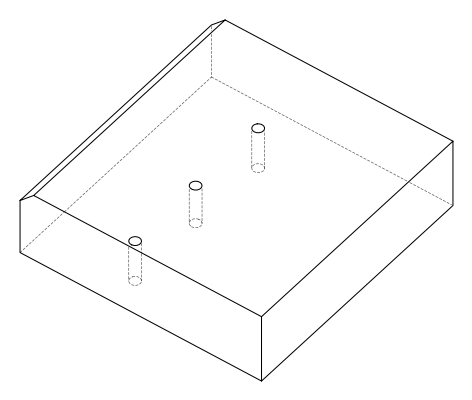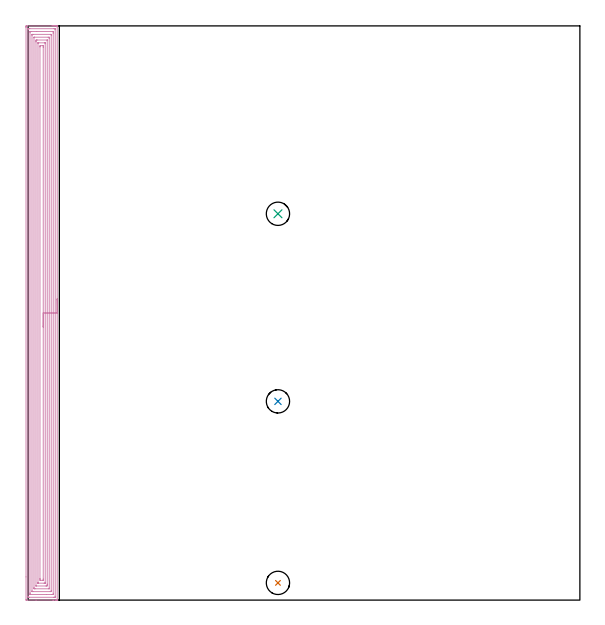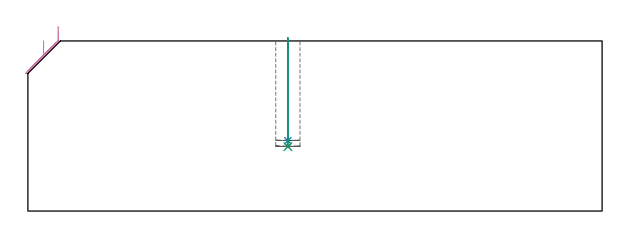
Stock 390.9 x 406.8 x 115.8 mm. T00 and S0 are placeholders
(PLAN: 4 operations, 1 tool changes, 27.3 min)
(1 INDEXABLE_INSERT_DRILL_BLIND_HOLE_FROM_SOLID | STEP1POCKET | NXT0302_004 | 0.3 min | 15304 mm3)
(2 INDEXABLE_INSERT_DRILL_BLIND_HOLE_FROM_SOLID_1 | STEP1POCKET_1 | NXT0302_004 | 0.28 min | 14450 mm3)
(3 INDEXABLE_INSERT_DRILL_BLIND_HOLE_FROM_SOLID_2 | STEP1POCKET_2 | NXT0302_004 | 0.3 min | 15325 mm3)
(4 AREA_MILL | FG_CHAMFER_SURFACE | UGT0205_001 | 26.42 min | 99343 mm3)
(TOOL NXT0302_004 | Index. Insert Drill 16.5mm [880-D1650L20-05] | D16.5 PA176 FL83 Z2)
(TOOL UGT0205_001 | Chamfer Mill 20 x 3 x 45 deg. | D20 FL50 Z2)
(OP 1 INDEXABLE_INSERT_DRILL_BLIND_HOLE_FROM_SOLID)
G17 G21 G94 G90
T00 M6
G54
G17 G0 G90 X177. Y12.2 S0 M3
G43 Z125.8 H1
G94 G81 G98 Z43.9 F250. R117.8
G80
M5
M2
(OP 2 INDEXABLE_INSERT_DRILL_BLIND_HOLE_FROM_SOLID_1)
G17 G21 G94 G90
T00 M6
G54
G17 G0 G90 X177. Y140.8 S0 M3
G43 Z125.8 H1
G94 G81 G98 Z47.9 F250. R117.8
G80
M5
M2
(OP 3 INDEXABLE_INSERT_DRILL_BLIND_HOLE_FROM_SOLID_2)
G17 G21 G94 G90
T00 M6
G54
G17 G0 G90 X177. Y273.7 S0 M3
G43 Z125.8 H1
G94 G81 G98 Z43.8 F250. R117.8
G80
M5
M2
(OP 4 AREA_MILL)
G17 G21 G94 G90
T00 M6
G54
G17 G0 G90 X20.6 Y213.4 S1061 M3
G43 Z125.8 H0
G94 G1 Y213.362 Z124.928 F250.
Y213.248 Z124.063
Y213.059 Z123.212
Y212.797 Z122.38
Y212.463 Z121.574
Y212.06 Z120.8
Y211.592 Z120.064
Y211.06 Z119.372
Y210.471 Z118.729
Y209.828 Z118.139
Y209.136 Z117.608
Y208.4 Z117.14
Y207.626 Z116.737
Y206.82 Z116.403
Y205.988 Z116.141
Y205.137 Z115.952
Y204.272 Z115.838
Y203.4 Z115.8
Y0.171
X20.597 Y0.008 Z115.788
X20.592 Y0.007 Z115.783
X20.246 Y0. Z115.445
X19.93 Z115.129
X19.255 Z114.45
X18.035 Z113.232
X17.49 Z112.685
X5.611 Z100.809
X-1.311 Y0.001 Z93.887
X-1.492 Y0.01 Z93.706
X-1.499 Y0.192 Z93.699
X-1.5 Y16.443 Z93.7
Y405.758
X-1.499 Y406.182 Z93.701
X-1.495 Y406.646 Z93.703
X-1.492 Y406.791 Z93.706
X-1.037 Y406.8 Z94.16
X16.88 Z112.076
X17.49 Z112.685
X18.035 Z113.232
X18.373 Z113.569
X18.917 Z114.114
X19.255 Z114.45
X19.93 Z115.129
X20.246 Z115.446
X20.592 Y406.793 Z115.783
X20.597 Y406.792 Z115.788
X20.6 Y406.629 Z115.8
Y203.4
X19.186 Z114.386
X19.185 Y2.198 Z114.385
Y2.096
X19.182 Y2.045 Z114.382
X19.179 Y2.024 Z114.379
X19.168 Y2.01 Z114.368
X18.77 Y2.002 Z113.97
X18.373 Y2.001 Z113.573
X17.89 Y2. Z113.09
X0.727 Y2.001 Z95.927
X0.242 Y2.003 Z95.442
X0.02 Y2.01 Z95.22
X-0.079 Y2.028 Z95.121
X-0.085 Y2.333 Z95.115
Y2.404
X-0.086 Y404.602 Z95.114
X-0.085 Y404.705 Z95.115
X-0.082 Y404.755 Z95.118
X-0.079 Y404.776 Z95.121
X-0.068 Y404.79 Z95.132
X0.33 Y404.798 Z95.53
X0.727 Y404.799 Z95.927
X1.21 Y404.8 Z96.41
X18.373 Y404.799 Z113.573
X18.858 Y404.797 Z114.058
X19.08 Y404.79 Z114.28
X19.179 Y404.772 Z114.379
X19.185 Y404.467 Z114.385
Y404.396
X19.186 Y203.4 Z114.386
X17.771 Z112.971
Y4.8
X17.769 Y4.191 Z112.969
X17.766 Y4.049 Z112.966
X17.765 Y4.021 Z112.965
X17.74 Y4.01 Z112.94
X17.675 Y4.004 Z112.875
X17.49 Y4.001 Z112.69
X16.796 Y4. Z111.996
X13.047 Z108.247
X1.61 Y4.001 Z96.81
X1.421 Y4.003 Z96.621
X1.368 Y4.006 Z96.568
X1.339 Y4.01 Z96.539
X1.335 Y4.023 Z96.535
X1.332 Y4.096 Z96.532
X1.33 Y4.191 Z96.53
X1.329 Y4.475 Z96.529
X1.328 Y5.084 Z96.528
X1.329 Y402. Z96.529
X1.331 Y402.609 Z96.531
X1.334 Y402.751 Z96.534
X1.335 Y402.78 Z96.535
X1.36 Y402.79 Z96.56
X1.425 Y402.797 Z96.625
X1.61 Y402.799 Z96.81
X2.304 Y402.8 Z97.504
X6.053 Z101.253
X17.49 Y402.799 Z112.69
X17.679 Y402.797 Z112.879
X17.732 Y402.794 Z112.932
X17.761 Y402.79 Z112.961
X17.765 Y402.777 Z112.965
X17.768 Y402.704 Z112.968
X17.77 Y402.609 Z112.97
X17.771 Y402.325 Z112.971
Y401.716
Y203.4
X16.357 Z111.557
Y6.871
X16.354 Y6.235 Z111.554
X16.35 Y6.028 Z111.55
X16.156 Y6.01 Z111.356
X15.726 Y6. Z110.926
X15.703 Z110.903
X3.352 Z98.552
X2.941 Y6.01 Z98.141
X2.749 Y6.017 Z97.949
X2.747 Y6.127 Z97.947
X2.743 Y6.616 Z97.943
Y399.929
X2.746 Y400.565 Z97.946
X2.75 Y400.772 Z97.95
X2.944 Y400.79 Z98.144
X3.374 Y400.8 Z98.574
X3.397 Z98.597
X15.748 Z110.948
X16.159 Y400.79 Z111.359
X16.35 Y400.783 Z111.55
X16.353 Y400.673 Z111.553
X16.357 Y400.184 Z111.557
Y203.4
X14.943 Z110.143
Y8.456
X14.942 Y8.255 Z110.142
X14.939 Y8.12 Z110.139
X14.936 Y8.019 Z110.136
X14.923 Y8.01 Z110.123
X14.844 Y8.006 Z110.044
X14.61 Y8.001 Z109.81
X4.905 Z100.105
X4.256 Y8.008 Z99.456
X4.171 Y8.01 Z99.371
X4.162 Y8.355 Z99.362
X4.158 Y8.557 Z99.358
X4.157 Y8.657 Z99.357
Y398.344
X4.158 Y398.546 Z99.358
X4.16 Y398.68 Z99.36
X4.164 Y398.781 Z99.364
X4.177 Y398.79 Z99.377
X4.256 Y398.794 Z99.456
X4.49 Y398.799 Z99.69
X14.195 Z109.395
X14.844 Y398.792 Z110.044
X14.929 Y398.79 Z110.129
X14.938 Y398.445 Z110.138
X14.942 Y398.243 Z110.142
X14.943 Y398.143 Z110.143
Y203.4
X13.529 Z108.729
Y11.337
X13.527 Y10.884 Z108.727
X13.522 Y10.444 Z108.722
X13.511 Y10.007 Z108.711
X13.079 Y10.003 Z108.279
X12.635 Y10. Z107.835
X5.577 Y10.001 Z100.777
X5.573 Y10.003 Z100.773
X5.572 Y10.005 Z100.772
X5.571 Y395.463 Z100.771
X5.573 Y395.917 Z100.773
X5.578 Y396.356 Z100.778
X5.589 Y396.793 Z100.789
X6.021 Y396.797 Z101.221
X6.465 Y396.8 Z101.665
X13.523 Y396.799 Z108.723
X13.527 Y396.797 Z108.727
X13.528 Y396.795 Z108.728
X13.529 Y203.4 Z108.729
X12.115 Z107.315
X12.114 Y12.231 Z107.314
X12.11 Y12.029 Z107.31
X12.109 Y12.013 Z107.309
X12.043 Y12.007 Z107.243
X11.922 Y12.002 Z107.122
X11.315 Y12. Z106.515
X7.131 Z102.331
X7.043 Y12.001 Z102.243
X7.019 Y12.004 Z102.219
X6.999 Y12.009 Z102.199
X6.992 Y12.044 Z102.192
X6.987 Y12.146 Z102.187
X6.986 Y12.231 Z102.186
Y394.569
X6.99 Y394.771 Z102.19
X6.991 Y394.787 Z102.191
X7.057 Y394.794 Z102.257
X7.178 Y394.798 Z102.378
X7.33 Y394.8 Z102.53
X7.558 Z102.758
X12.057 Y394.799 Z107.257
X12.081 Y394.796 Z107.281
X12.1 Y394.791 Z107.3
X12.108 Y394.756 Z107.308
X12.113 Y394.654 Z107.313
X12.114 Y394.569 Z107.314
X12.115 Y203.4 Z107.315
X10.7 Z105.9
Y14.911
X10.699 Y14.64 Z105.899
X10.693 Y14.017 Z105.893
X10.449 Y14.001 Z105.649
X10.432 Y14. Z105.632
X8.668 Y14.001 Z103.868
X8.407 Y14.017 Z103.607
X8.402 Y14.286 Z103.602
X8.4 Y14.911 Z103.6
X8.399 Y15.182 Z103.599
X8.4 Y391.889 Z103.6
X8.401 Y392.16 Z103.601
X8.407 Y392.783 Z103.607
X8.651 Y392.799 Z103.851
X8.668 Y392.8 Z103.868
X10.432 Y392.799 Z105.632
X10.693 Y392.783 Z105.893
X10.697 Y392.514 Z105.897
X10.7 Y391.889 Z105.9
Y391.618
Y203.4
Y202.528 Z105.938
Y201.664 Z106.052
Y200.812 Z106.241
Y199.98 Z106.503
Y199.174 Z106.837
Y198.4 Z107.24
Y197.664 Z107.709
Y196.972 Z108.24
Y196.329 Z108.829
Y195.74 Z109.473
Y195.209 Z110.165
Y194.74 Z110.9
Y194.337 Z111.674
Y194.003 Z112.48
Y193.741 Z113.312
Y193.552 Z114.164
Y193.438 Z115.029
Y193.4 Z115.9
G0 Z125.8
M5
M2
